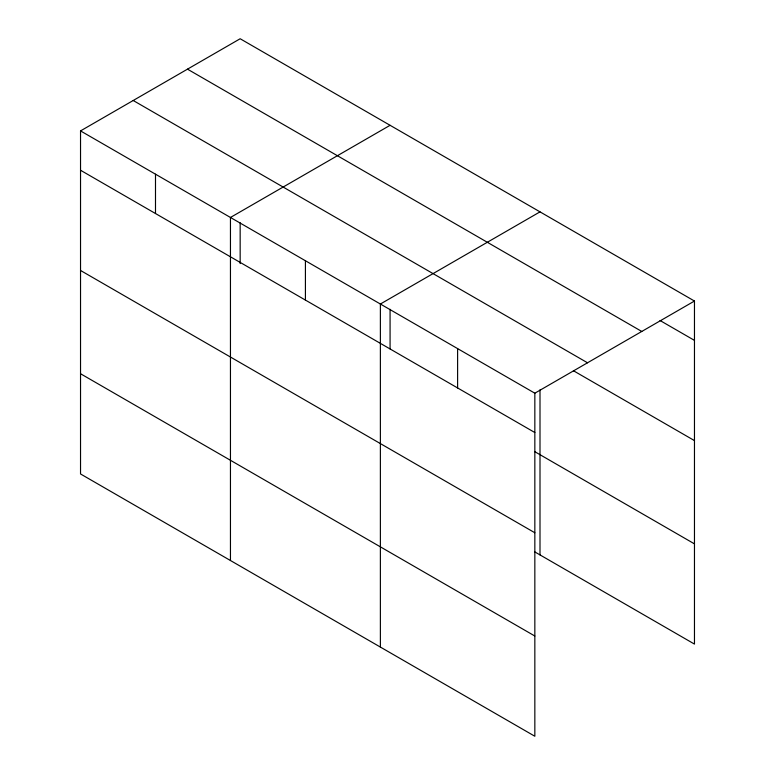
<?xml version="1.0" encoding="UTF-8"?>
<svg xmlns="http://www.w3.org/2000/svg" width="775" height="775" viewBox="0 0 775 775"><rect width="100%" height="100%" fill="white"/><g stroke="black" fill="none" stroke-linecap="round" stroke-linejoin="round"><path stroke-width="1.16" d="M80.532 130.907L534.837 393.196L534.837 736.25L80.532 473.961L80.532 130.907L240.163 38.75L694.468 301.039L694.468 644.093L534.798 551.907M390.077 125.308L230.456 217.465L230.456 560.519M540.001 211.866L380.38 304.023L380.38 647.067M534.837 393.196L694.468 301.039M660.029 320.501L694.468 340.38M187.482 69.159L641.787 331.458M133.213 100.498L587.518 362.787M573.403 370.712L694.468 440.607M80.532 170.248L534.837 432.537M534.798 451.68L694.468 543.866M80.532 270.475L534.837 532.764M80.532 373.734L534.837 636.023M540.001 389.854L540.001 554.91M457.608 348.614L457.608 387.955M390.077 309.293L390.077 348.924M305.418 260.739L305.418 300.08M240.163 222.745L240.163 263.568M155.494 174.191L155.494 213.532"/></g></svg>
